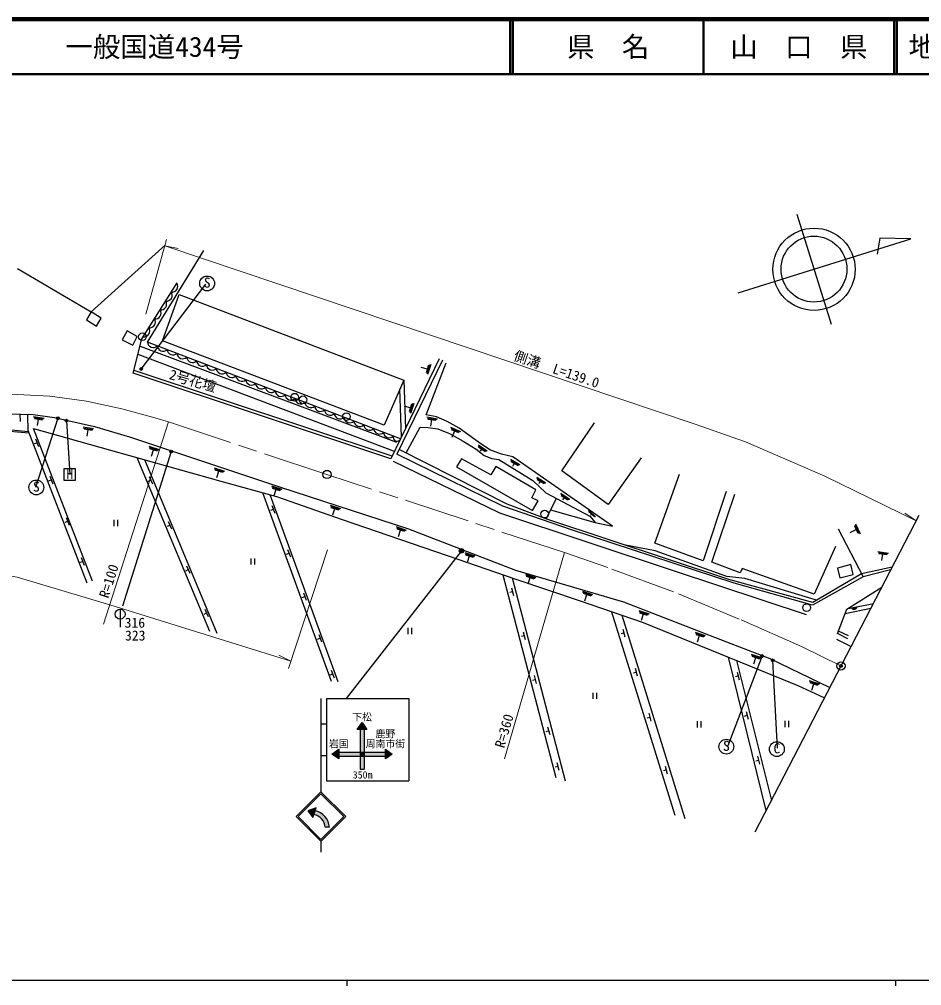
# Model space of a CAD drawing. Units: millimetres at full size, sheet at 1:1000; details may follow other scales. Extents: x 40000 to 680000, y 20000 to 380000.
# Drawn here: x 208322 to 372764, y 204000 to 380000 of the extents above; entities that cross this region are included whole.
import ezdxf
from ezdxf.enums import TextEntityAlignment as Align

# ---------------------------------------------------------------- set-up
doc = ezdxf.new("R2010")
doc.units = ezdxf.units.MM
doc.header["$LTSCALE"] = 1000
doc.header["$PDMODE"] = 32
doc.header["$PDSIZE"] = 500
doc.linetypes.add('CHAIN', pattern=[18.5, 12, -1.5, 3.5, -1.5])
for name, color, linetype, lineweight in [('M-BGD', 7, 'Continuous', 25), ('M-BGD-EXST', 7, 'Continuous', 25), ('M-BMK', 2, 'CHAIN', 13), ('M-BMK-OTRS', 5, 'Continuous', 25), ('M-BMK-SRVR', 3, 'Continuous', 25), ('M-STR-HTXT', 7, 'Continuous', 13), ('M-STR-STRC', 7, 'Continuous', 25), ('M-TTL', 2, 'Continuous', 140), ('M-TTL-BAND', 7, 'Continuous', 25), ('M-TTL-LINE', 7, 'Continuous', 50)]:
    doc.layers.add(name, color=color, linetype=linetype, lineweight=lineweight)
for name, color, linetype in [('M-BMK-HTXT', 7, 'Continuous'), ('M-OTRS', 6, 'Continuous'), ('M-TTL-TXT', 7, 'Continuous')]:
    doc.layers.add(name, color=color, linetype=linetype)
doc.styles.add('ＭＳ ゴシック', font='')
doc.styles.get('ＭＳ ゴシック').set_extended_font_data('MS Gothic')

msp = doc.modelspace()

# ---------------------------------------------------------------- hatches: boundary and pattern name
at = {"layer": 'M-BGD'}
for points in [[(235765, 301151, 1), (236204, 301390, 0.41421), (235865, 301490, 0.41421)], [(361001, 273046), (360029, 272854, 0.82183)]]:
    msp.add_hatch(color=256, dxfattribs=at).paths.add_polyline_path(points)
at = {"layer": 'M-BGD-EXST'}
for points in [[(230314, 316190, 1), (230753, 316429, 0.41421), (230414, 316529, 0.41421)], [(215123, 307215, 1), (215562, 307454, 0.41421), (215223, 307554, 0.41421)], [(216720, 306783, 1), (217159, 307022, 0.41421), (216820, 307122, 0.41421)], [(343475, 263926, 1), (343914, 264165, 0.41421), (343575, 264265, 0.41421)], [(345387, 263134, 1), (345827, 263373, 0.41421), (345487, 263473, 0.41421)]]:
    msp.add_hatch(color=256, dxfattribs=at).paths.add_polyline_path(points)
at = {"layer": 'M-STR-STRC'}
for points in [[(289234, 283407, 1), (288559, 282977, 1)], [(270783, 251929), (271658, 250679), (271158, 250679), (270408, 250679), (269908, 250679)], [(270408, 250679), (271158, 250679), (271158, 246554), (270408, 246554)], [(266533, 247054), (266533, 246554), (266533, 245804), (266533, 245304), (265283, 246179)], [(265283, 246179), (265819, 246554), (266533, 246554), (266533, 245804), (266533, 245304)], [(266533, 246554), (270408, 246554), (270408, 245804), (266533, 245804)], [(270408, 246554), (271158, 246554), (271158, 245804), (270408, 245804)], [(271158, 246554), (275033, 246554), (275033, 245804), (271158, 245804)], [(275033, 246554), (275033, 247054), (276283, 246179), (275033, 245304), (275033, 245804)], [(270408, 245804), (271158, 245804), (271158, 243429), (270408, 243429)], [(262393, 236392), (260923, 235827), (261834, 234643)], [(262393, 236392), (260923, 235827), (261834, 234643)], [(262227, 235872), (262393, 236392), (260923, 235827), (261834, 234643), (262000, 235162)], [(262227, 235872), (262000, 235162, -0.33505), (264076, 232839), (264819, 232840, 0.33299)]]:
    msp.add_hatch(color=256, dxfattribs=at).paths.add_polyline_path(points)

# ---------------------------------------------------------------- linework, layer by layer
at = {"layer": 'M-BGD'}
for p, q in [((230326, 320446), (277058, 302960)), ((276690, 301300), (229956, 318978)), ((284841, 318143), (276043, 299964)), ((285456, 317893), (277125, 300777)), ((282891, 317016), (282460, 315615)), ((283081, 317096), (282571, 315441)), ((283286, 317149), (282689, 315285)), ((276043, 299964), (229090, 315545)), ((276287, 300468), (229223, 316071)), ((281521, 316670), (282675, 316315)), ((278369, 314289), (278669, 305389)), ((277953, 303910), (277674, 312674)), ((279813, 309927), (279382, 308526)), ((280003, 310008), (279494, 308353)), ((280208, 310061), (279611, 308196)), ((208509, 306766), (208506, 308106)), ((209912, 304955), (209885, 308065)), ((278443, 309582), (279598, 309227)), ((210907, 307675), (212840, 307362)), ((210990, 307480), (212702, 307223)), ((211098, 307304), (212548, 307086)), ((211643, 306001), (211823, 307195)), ((282601, 307576), (284534, 307263)), ((282684, 307380), (284396, 307123)), ((282792, 307205), (284242, 306987)), ((283337, 305902), (283517, 307096)), ((220712, 277293), (209911, 305123)), ((221682, 277669), (210881, 305499)), ((219938, 305762), (221871, 305449)), ((220021, 305567), (221733, 305310)), ((220129, 305392), (221578, 305174)), ((220674, 304088), (220854, 305283)), ((286917, 305730), (288709, 304941)), ((286949, 305520), (288541, 304841)), ((287009, 305323), (288357, 304748)), ((287210, 303925), (287683, 305035)), ((211099, 302730), (211536, 302890)), ((211284, 303578), (211788, 302202)), ((235985, 301271), (227109, 273139)), ((231925, 302236), (233785, 301623)), ((231977, 302030), (233627, 301507)), ((232056, 301840), (233453, 301397)), ((232390, 300467), (232754, 301618)), ((291964, 302317), (293397, 301344)), ((291974, 302529), (293581, 301411)), ((291986, 302112), (293199, 301289)), ((292357, 301354), (292592, 301700)), ((243048, 268533), (229819, 300149)), ((244403, 268152), (231173, 299768)), ((297834, 299888), (299525, 298901)), ((297841, 299676), (299346, 298821)), ((297879, 299474), (299153, 298749)), ((243825, 298339), (245685, 297726)), ((243877, 298133), (245527, 297610)), ((243956, 297943), (245353, 297500)), ((244290, 296570), (244655, 297721)), ((298249, 298641), (298516, 299111)), ((213712, 295954), (214149, 296114)), ((213896, 296802), (214401, 295425)), ((231829, 295888), (232276, 296091)), ((231972, 296758), (232579, 295424)), ((302616, 296635), (304268, 295584)), ((302616, 296422), (304087, 295510)), ((302645, 296219), (303891, 295446)), ((303036, 295457), (303268, 295832)), ((254283, 295035), (256143, 294422)), ((254335, 294829), (255985, 294306)), ((254414, 294639), (255811, 294196)), ((254747, 293266), (255112, 294417)), ((265220, 259427), (252689, 293764)), ((266450, 259311), (254044, 293382)), ((306131, 292747), (304312, 289027)), ((307016, 293493), (308461, 292539)), ((307023, 293705), (308644, 292608)), ((307040, 293289), (308263, 292481)), ((307390, 292489), (307652, 292885)), ((254146, 290577), (254622, 290756)), ((254363, 291442), (254881, 290071)), ((264985, 291507), (266845, 290894)), ((265036, 291301), (266687, 290778)), ((265115, 291110), (266513, 290667)), ((265449, 289738), (265814, 290889)), ((312058, 290581), (313337, 289415)), ((216884, 289266), (217389, 287889)), ((225544, 288822), (225544, 287704)), ((226210, 288822), (226210, 287704)), ((312050, 290375), (313133, 289388)), ((312422, 289696), (312591, 289881)), ((216700, 288418), (217137, 288578)), ((235306, 287698), (235753, 287901)), ((235449, 288568), (236056, 287234)), ((276988, 287601), (278848, 286988)), ((277040, 287395), (278690, 286871)), ((277119, 287204), (278516, 286761)), ((277452, 285832), (277817, 286983)), ((357516, 287209), (362090, 278471)), ((359741, 286557), (360835, 287069)), ((360524, 287733), (361146, 286405)), ((360611, 287920), (361345, 286352)), ((360727, 288097), (361537, 286315)), ((257221, 283461), (257739, 282090)), ((219614, 281970), (220119, 280593)), ((250511, 281819), (250511, 280701)), ((251178, 281819), (251178, 280701)), ((257004, 282596), (257480, 282776)), ((289502, 282881), (291362, 282268)), ((289554, 282675), (291204, 282151)), ((289633, 282484), (291030, 282041)), ((289967, 281112), (290332, 282263)), ((364791, 283099), (366724, 282786)), ((364874, 282904), (366586, 282646)), ((364982, 282728), (366432, 282510)), ((365527, 281425), (365707, 282619)), ((219430, 281122), (219866, 281282)), ((238783, 280439), (239389, 279104)), ((238639, 279568), (239086, 279771)), ((296451, 278837), (306122, 241895)), ((298135, 278253), (307805, 241310)), ((300583, 278955), (302442, 278342)), ((300634, 278749), (302285, 278226)), ((300713, 278559), (302110, 278116)), ((301047, 277186), (301412, 278338)), ((298008, 276477), (298382, 275059)), ((259875, 274700), (260351, 274879)), ((260092, 275565), (260610, 274194)), ((297731, 275646), (298195, 275768)), ((310927, 275860), (312786, 275247)), ((310978, 275654), (312629, 275131)), ((311057, 275464), (312455, 275021)), ((311391, 274091), (311756, 275242)), ((359340, 272718), (363960, 273632)), ((226698, 272562), (226698, 269312)), ((242015, 271691), (242462, 271894)), ((242159, 272561), (242765, 271227)), ((316268, 272111), (327758, 235065)), ((318106, 271488), (329597, 234443)), ((321236, 272328), (323096, 271715)), ((321287, 272122), (322938, 271599)), ((321366, 271932), (322764, 271489)), ((321700, 270559), (322065, 271710)), ((358809, 271758), (363500, 272743)), ((262902, 267973), (263420, 266602)), ((279118, 269156), (279118, 268038)), ((279784, 269156), (279784, 268038)), ((299837, 267641), (300301, 267763)), ((300115, 268472), (300488, 267055)), ((318010, 268128), (318475, 268251)), ((318288, 268959), (318661, 267542)), ((331468, 268383), (333327, 267770)), ((331519, 268177), (333170, 267653)), ((331598, 267986), (332995, 267543)), ((331932, 266614), (332297, 267765)), ((359419, 267714), (357627, 268590)), ((262685, 267107), (263161, 267287)), ((357252, 267120), (359905, 265799)), ((341700, 264379), (343559, 263766)), ((341751, 264173), (343402, 263650)), ((344432, 235913), (337585, 263816)), ((339017, 263232), (345366, 237716)), ((341830, 263983), (343228, 263540)), ((342164, 262610), (342529, 263761)), ((264953, 260603), (265429, 260783)), ((265170, 261469), (265688, 260097)), ((302140, 260480), (302513, 259063)), ((320244, 260996), (320708, 261118)), ((320521, 261827), (320894, 260410)), ((339120, 261112), (339494, 259694)), ((301862, 259649), (302326, 259771)), ((338843, 260281), (339307, 260403)), ((352271, 259587), (354130, 258974)), ((352322, 259381), (353973, 258858)), ((352401, 259191), (353798, 258748)), ((352735, 257818), (353100, 258969)), ((312843, 257349), (312843, 256231)), ((313510, 257349), (313510, 256231)), ((323016, 253619), (323390, 252202)), ((340749, 253946), (341123, 252529)), ((322739, 252788), (323203, 252911)), ((331827, 252154), (331827, 251036)), ((332493, 252154), (332493, 251036)), ((340472, 253115), (340936, 253237)), ((347831, 252212), (347831, 251094)), ((348498, 252212), (348498, 251094)), ((304320, 250303), (304784, 250425)), ((304598, 251134), (304971, 249716)), ((306278, 244674), (306651, 243257)), ((342560, 244942), (343025, 245065)), ((342838, 245773), (343211, 244356)), ((306000, 243843), (306464, 243965)), ((325720, 243159), (326184, 243282)), ((325997, 243990), (326370, 242573))]:
    msp.add_line(p, q, dxfattribs=at)
for points in [[(207964, 334601), (221392, 326727), (234883, 338881)], [(277796, 303585), (231665, 321221), (241930, 337879)], [(229090, 315545), (230666, 321794), (237072, 332004)], [(305126, 290692), (313234, 288369), (316408, 287711), (298253, 300341), (296220, 300789), (294068, 301573), (292006, 302961), (288464, 305546), (286297, 306749), (284367, 307591), (282483, 307997), (286110, 317441)], [(194124, 307757), (199249, 308167), (203981, 308239), (210844, 308037), (214728, 307479), (222050, 305838), (228431, 303971), (255923, 294812), (279231, 287213), (298761, 279687), (318442, 273892), (337171, 266616), (345094, 263609), (356034, 258322)], [(321667, 300156), (315631, 291614), (307196, 297777), (313158, 306491)], [(179444, 297871), (191894, 305290), (194966, 305464), (199819, 305640), (204381, 305499), (209912, 304955)], [(179669, 297497), (192069, 304922), (195390, 305154), (199816, 305298), (204470, 305180), (210080, 304687)], [(210881, 305499), (223003, 302066), (245062, 295860), (255204, 293063), (267141, 288928), (288264, 281680), (298624, 278083), (310503, 274062), (322033, 270159), (341241, 262324), (350172, 258682), (354922, 256494)], [(278829, 301017), (281399, 305709), (282842, 305689), (284615, 305421), (286861, 304529), (289186, 303152), (291558, 301717), (293037, 300545), (294453, 299999), (295712, 299824), (301916, 296024), (304249, 293734), (312301, 289510), (313234, 288369)], [(367365, 280209), (361820, 278987), (352920, 273798), (337590, 277975), (304428, 288984), (297253, 291676), (277556, 301663)], [(351792, 271518), (327740, 279517), (295883, 290047), (276485, 299453)], [(367109, 279714), (362090, 278471), (352876, 273320), (338572, 277325), (308949, 286993), (296408, 291302), (277125, 300777)], [(337163, 294018), (332918, 281406), (324134, 284622), (328614, 297149)], [(357087, 284007), (353160, 275315), (340043, 279974), (339664, 279202), (334537, 281137), (338705, 293498)], [(353585, 274185), (340514, 278130), (337246, 278535), (324209, 283224), (318480, 284319)], [(359284, 267175), (357453, 268125), (359114, 272575), (365501, 276608)]]:
    msp.add_lwpolyline(points, dxfattribs=at)
for points in [[(278369, 314289), (274838, 306082), (234442, 321428), (237442, 329903)], [(221392, 326727), (220543, 325240), (222394, 324095), (223218, 325594)], [(227961, 323247), (227084, 321647), (228979, 320661), (229784, 322248)], [(287992, 298471), (301845, 290555), (302847, 292283), (301734, 292833), (302473, 294291), (295156, 298543), (294264, 297057), (288873, 299975)], [(357451, 280033), (357824, 278299), (360258, 278898), (359853, 280698)]]:
    msp.add_lwpolyline(points, close=True, dxfattribs=at)
for centre, radius in [((230752, 322188), 700), ((258502, 311180), 700), ((259999, 310699), 700), ((267936, 307654), 700), ((235985, 301271), 250), ((304057, 289885), 700), ((351797, 272837), 700), ((226698, 271662), 900)]:
    msp.add_circle(centre, radius, dxfattribs=at)
for centre, radius, start, end in [((236152, 331361), 1055, 262.42432, 33.36082), ((235132, 329736), 1055, 262.42432, 33.36082), ((234112, 328110), 1055, 262.42432, 33.36082), ((233092, 326485), 1055, 262.42432, 33.36082), ((232073, 324859), 1055, 262.42432, 33.36082), ((231053, 323234), 1055, 262.42432, 33.36082), ((232717, 321288), 1055, 183.6095, 314.546), ((234510, 320602), 1055, 183.6095, 314.546), ((236302, 319917), 1055, 183.6095, 314.546), ((238095, 319232), 1055, 183.6095, 314.546), ((239887, 318547), 1055, 183.6095, 314.546), ((241679, 317861), 1055, 183.6095, 314.546), ((243472, 317176), 1055, 183.6095, 314.546), ((245264, 316491), 1055, 183.6095, 314.546), ((247057, 315806), 1055, 183.6095, 314.546), ((248849, 315120), 1055, 183.6095, 314.546), ((250642, 314435), 1055, 183.6095, 314.546), ((252434, 313750), 1055, 183.6095, 314.546), ((254226, 313065), 1055, 183.6095, 314.546), ((256019, 312379), 1055, 183.6095, 314.546), ((257811, 311694), 1055, 183.6095, 314.546), ((259604, 311009), 1055, 183.6095, 314.546), ((261396, 310324), 1055, 183.6095, 314.546), ((263188, 309638), 1055, 183.6095, 314.546), ((264981, 308953), 1055, 183.6095, 314.546), ((266773, 308268), 1055, 183.6095, 314.546), ((268566, 307583), 1055, 183.6095, 314.546), ((270358, 306897), 1055, 183.6095, 314.546), ((272151, 306212), 1055, 183.6095, 314.546), ((273943, 305527), 1055, 183.6095, 314.546), ((275735, 304842), 1055, 183.6095, 314.546), ((277152, 303879), 708, 162.71661, 335.4389), ((360496, 273046), 505, 202.36264, 0.02083)]:
    msp.add_arc(centre, radius, start, end, dxfattribs=at)
at = {"layer": 'M-BGD-EXST'}
for p, q in [((230534, 316309), (242342, 331775)), ((215342, 307335), (211276, 294757)), ((216939, 306902), (217502, 297105)), ((218552, 298155), (216452, 298155)), ((216452, 298155), (216452, 296055)), ((218552, 296055), (218552, 298155)), ((216452, 296055), (218552, 296055)), ((343695, 264045), (337418, 247706)), ((345607, 263253), (346409, 247262))]:
    msp.add_line(p, q, dxfattribs=at)
for centre, radius in [((242552, 331893), 1350), ((230534, 316309), 250), ((215342, 307335), 250), ((216939, 306902), 250), ((211430, 294742), 1350), ((343695, 264045), 250), ((345607, 263253), 250), ((337166, 247527), 1350), ((346371, 247081), 1350)]:
    msp.add_circle(centre, radius, dxfattribs=at)
at = {"layer": 'M-BMK'}
msp.add_lwpolyline([(358054, 262224), (350847, 265798), (339522, 270777), (327549, 275702), (315558, 280150), (307670, 282865), (264388, 297108), (235488, 306695), (232573, 307568), (227004, 309075), (220592, 310449), (213860, 311338), (207908, 311694), (199824, 311739), (194137, 311361), (189405, 310784), (177620, 308123), (167007, 305060), (114090, 289800), (100784, 286344), (85467, 282628), (70747, 279306)], dxfattribs=at)
at = {"layer": 'M-BMK-OTRS'}
msp.add_line((342406, 232000), (372275, 289691), dxfattribs=at)
at = {"layer": 'M-BMK-SRVR'}
for p, q in [((349993, 344529), (356272, 324489)), ((339296, 330173), (370814, 340049)), ((365148, 340166), (364666, 337205)), ((370814, 340049), (365148, 340166))]:
    msp.add_line(p, q, dxfattribs=at)
for centre, radius in [((353145, 334469), 7500), ((353132, 334509), 6000), ((264388, 297108), 750), ((358054, 262224), 750)]:
    msp.add_circle(centre, radius, dxfattribs=at)
at = {"layer": 'M-OTRS'}
msp.add_point((358054, 262224), dxfattribs=at)
at = {"layer": 'M-STR-HTXT'}
for p, q in [((231369, 326282), (235173, 339920)), ((234843, 338736), (237256, 338285)), ((223656, 269853), (235488, 306695)), ((371737, 288654), (369703, 290027)), ((257364, 261761), (264454, 283397)), ((296721, 245310), (307670, 282865)), ((257811, 263126), (255590, 264174))]:
    msp.add_line(p, q, dxfattribs=at)
for points in [[(234843, 338736), (331321, 306302), (340666, 303048), (355094, 296778), (371737, 288654)], [(257811, 263126), (224790, 273385), (207932, 278399), (203292, 279211), (199962, 279367), (194374, 279299), (188760, 278828), (178889, 277280), (173252, 276035), (117497, 261493)]]:
    msp.add_lwpolyline(points, dxfattribs=at)
at = {"layer": 'M-STR-STRC'}
for p, q in [((288896, 283192), (267895, 256294)), ((263299, 256294), (263299, 239294)), ((264299, 256294), (264299, 241294)), ((264299, 256294), (279299, 256294)), ((279299, 256294), (279299, 241294)), ((269908, 250679), (270783, 251929)), ((270783, 251929), (271658, 250679)), ((263299, 251669), (264299, 251669)), ((271658, 250679), (269908, 250679)), ((270408, 250679), (270408, 243429)), ((271158, 250679), (271158, 243429)), ((265283, 246179), (266533, 247054)), ((266533, 247054), (266533, 245304)), ((266533, 246554), (275033, 246554)), ((275033, 245304), (275033, 247054)), ((275033, 247054), (276283, 246179)), ((263299, 245919), (264299, 245919)), ((266533, 245304), (265283, 246179)), ((266533, 245804), (275033, 245804)), ((276283, 246179), (275033, 245304)), ((270408, 243429), (271158, 243429)), ((264299, 241294), (279299, 241294)), ((258799, 234794), (263299, 239294)), ((259153, 234794), (263299, 238940)), ((267800, 234794), (263299, 239294)), ((267446, 234794), (263299, 238940)), ((262393, 236392), (260923, 235827)), ((261834, 234643), (262393, 236392)), ((258799, 234794), (263299, 230293)), ((259153, 234794), (263299, 230647)), ((260923, 235827), (261834, 234643)), ((263299, 230647), (267446, 234794)), ((263300, 230294), (267800, 234794)), ((264819, 232840), (264076, 232839)), ((263299, 230293), (263299, 228293))]:
    msp.add_line(p, q, dxfattribs=at)
msp.add_circle((288896, 283192), 400, dxfattribs=at)
for radius, start, end in [(3327, 3.70323, 77.37188), (2586, 4.73997, 78.83443)]:
    msp.add_arc((261499, 232626), radius, start, end, dxfattribs=at)
at = {"layer": 'M-TTL'}
msp.add_line((680000, 380000), (40000, 380000), dxfattribs=at)
at = {"layer": 'M-TTL-BAND'}
for p, q in [((40000, 205000), (579000, 205000)), ((268000, 205000), (268000, 204000)), ((368000, 205000), (368000, 204000))]:
    msp.add_line(p, q, dxfattribs=at)
at = {"layer": 'M-TTL-LINE'}
for p, q in [((297750, 380000), (297750, 370000)), ((298250, 380000), (298250, 370000)), ((333000, 380000), (333000, 370000)), ((367750, 380000), (367750, 370000)), ((368250, 380000), (368250, 370000)), ((40000, 370000), (680000, 370000))]:
    msp.add_line(p, q, dxfattribs=at)

# ---------------------------------------------------------------- texts
at = {"layer": 'M-BGD', "style": 'ＭＳ ゴシック'}
for s, p in [('316', (227507, 268647)), ('323', (227572, 266311))]:
    msp.add_text(s, height=1833, dxfattribs=at).set_placement(p, align=Align.BOTTOM_LEFT)
at = {"layer": 'M-BGD-EXST', "style": 'ＭＳ ゴシック'}
for s, p in [('S', (241897, 330600)), ('S', (210775, 293449)), ('S', (336511, 246235)), ('C', (345715, 245789))]:
    msp.add_text(s, height=1833, rotation=358.508, dxfattribs=at).set_placement(p, align=Align.BOTTOM_LEFT)
msp.add_text('H', height=1833, dxfattribs=at).set_placement((216905, 295747), align=Align.BOTTOM_LEFT)
at = {"layer": 'M-BMK-HTXT', "style": 'ＭＳ ゴシック'}
msp.add_text('2号花壇', height=1833, rotation=343.988, dxfattribs=at).set_placement((235345, 313991), align=Align.BOTTOM_LEFT)
at = {"layer": 'M-STR-HTXT', "style": 'ＭＳ ゴシック'}
for s, rotation, p in [('側溝\u3000L=139.0', 341.418, (298070, 317480)), ('R=100', 72.196, (225076, 274275)), ('R=360', 73.745, (297213, 246999))]:
    msp.add_text(s, height=1833, rotation=rotation, dxfattribs=at).set_placement(p, align=Align.BOTTOM_LEFT)
at = {"layer": 'M-STR-STRC', "style": 'ＭＳ ゴシック'}
for s, p in [('下松', (270783, 252929)), ('鹿野', (275033, 249864)), ('岩国', (266533, 248054)), ('周南市街', (275033, 248054)), ('350m', (270881, 242390))]:
    msp.add_text(s, height=1320, dxfattribs=at).set_placement(p, align=Align.MIDDLE_CENTER)
at = {"layer": 'M-TTL-TXT', "style": 'ＭＳ ゴシック'}
for s, p in [('一般国道434号', (216734, 375000)), ('地 名', (370380, 375000))]:
    msp.add_text(s, height=3666, dxfattribs=at).set_placement(p, align=Align.MIDDLE_LEFT)
for s, p in [('県\u3000名', (315625, 375000)), ('山\u3000口\u3000県', (350375, 375000))]:
    msp.add_text(s, height=3666, dxfattribs=at).set_placement(p, align=Align.MIDDLE_CENTER)

doc.saveas('drawing.dxf')
